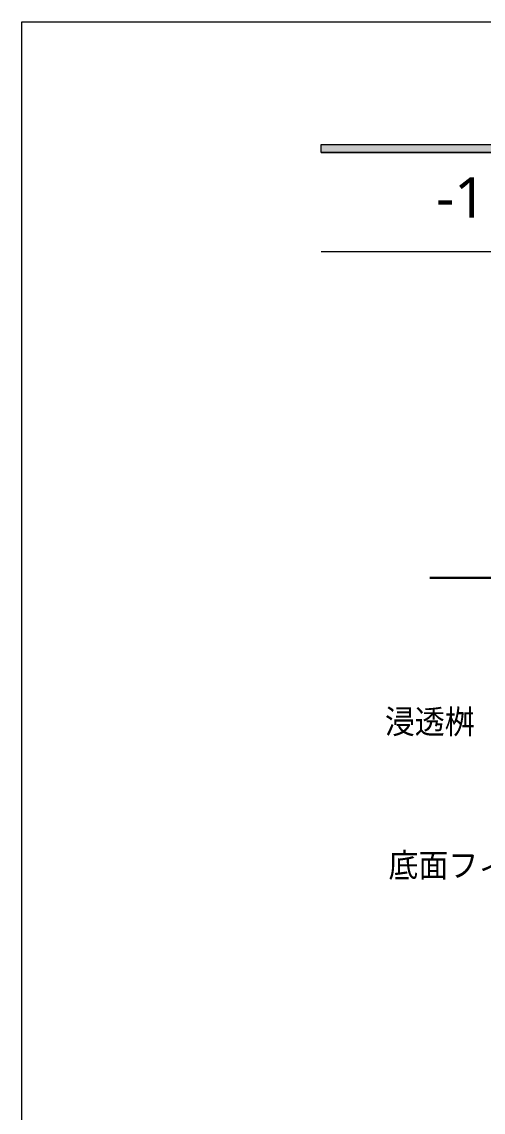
# Model space of a CAD drawing. Header units: millimetres. Extents: x 0 to 420, y 0 to 297.
# Drawn here: x 0.2 to 40.3, y 202.3 to 297 of the extents above; entities that cross this region are included whole.
import ezdxf
from ezdxf.enums import TextEntityAlignment as Align

# ---------------------------------------------------------------- set-up
doc = ezdxf.new("R2010")
doc.units = ezdxf.units.MM
doc.styles.add('kst32b', font='NotoSansJP-Variable.ttf')

msp = doc.modelspace()

# ---------------------------------------------------------------- hatches: boundary and pattern name
h = msp.add_hatch(color=7)
h.paths.add_polyline_path([(394.166, 285.623), (394.166, 286.321), (26.183, 285.623), (394.166, 285.623)])
h.paths.add_polyline_path([(394.166, 286.321), (26.183, 285.623), (26.183, 286.321), (394.166, 286.321)])

# ---------------------------------------------------------------- linework, layer by layer
at = {"lineweight": 13}
msp.add_lwpolyline([(0.191, 0), (0.191, 296.968), (420.158, 296.968), (420.158, 0)], close=True, dxfattribs=at)
at = {"lineweight": 0}
for points in [[(394.166, 285.623), (394.166, 286.321), (26.183, 285.623)], [(394.166, 286.321), (26.183, 285.623), (26.183, 286.321)]]:
    msp.add_lwpolyline(points, close=True, dxfattribs=at)
at = {"lineweight": 13}
msp.add_lwpolyline([(394.166, 276.987), (26.183, 276.987)], dxfattribs=at)
at = {"lineweight": 30}
msp.add_lwpolyline([(57.552, 248.687), (35.645, 248.687)], dxfattribs=at)

# ---------------------------------------------------------------- texts
at = {"style": 'kst32b'}
for s, height, p, p2 in [('-1', 3.4908, (36.174, 279.971), (40.537, 279.971)), ('浸透桝', 2.0791, (31.729, 235.162), (39.526, 235.162)), ('底面フィルター', 2.0791, (32.046, 222.695), (50.239, 222.695))]:
    msp.add_text(s, height=height, dxfattribs=at).set_placement(p, p2, align=Align.FIT)

doc.saveas('drawing.dxf')
